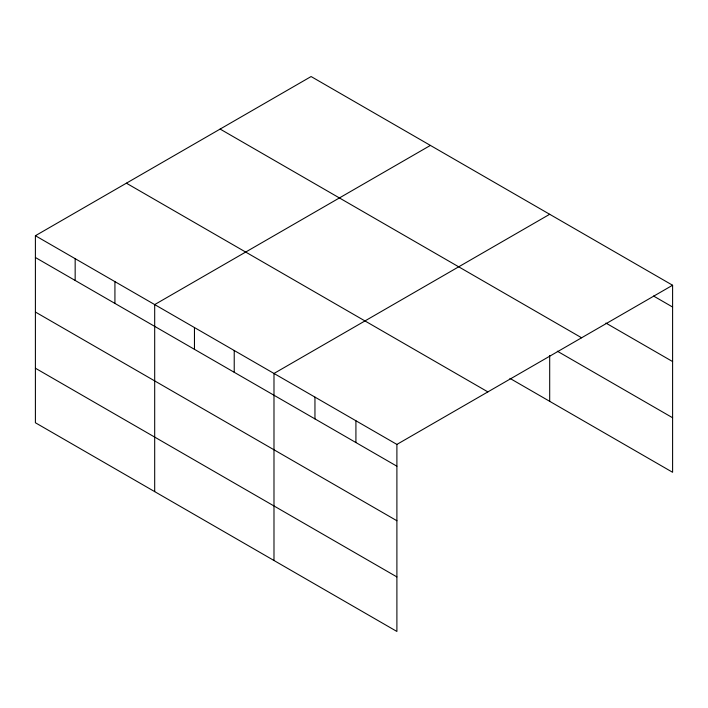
<?xml version="1.0" encoding="UTF-8"?>
<svg xmlns="http://www.w3.org/2000/svg" width="708" height="708" viewBox="0 0 708 708"><rect width="100%" height="100%" fill="white"/><g stroke="black" fill="none" stroke-linecap="round" stroke-linejoin="round"><path stroke-width="1.06" d="M35.4 235.72L396.896 444.42L396.896 631.456L35.4 422.756L35.4 235.72L311.104 76.544L672.6 285.244L672.6 472.28L509.928 378.364M430.402 145.414L154.689 304.59L154.689 491.626M549.691 214.285L273.987 373.461L273.987 560.497M396.896 444.42L672.6 285.244M653.546 296.024L672.6 307.024M605.906 323.06L672.6 361.558M220.126 129.068L581.613 337.778M557.311 351.186L672.6 417.747M126.387 183.186L487.874 391.896M35.4 257.5L396.896 466.209M35.4 312.033L396.896 520.743M35.4 368.222L396.896 576.923M549.691 355.513L549.691 401.321M355.92 420.773L355.92 442.553M314.954 397.117L314.954 418.897M234.224 350.504L234.224 372.284M194.461 327.547L194.461 349.327M114.926 281.634L114.926 303.413M75.163 258.677L75.163 280.457"/></g></svg>
